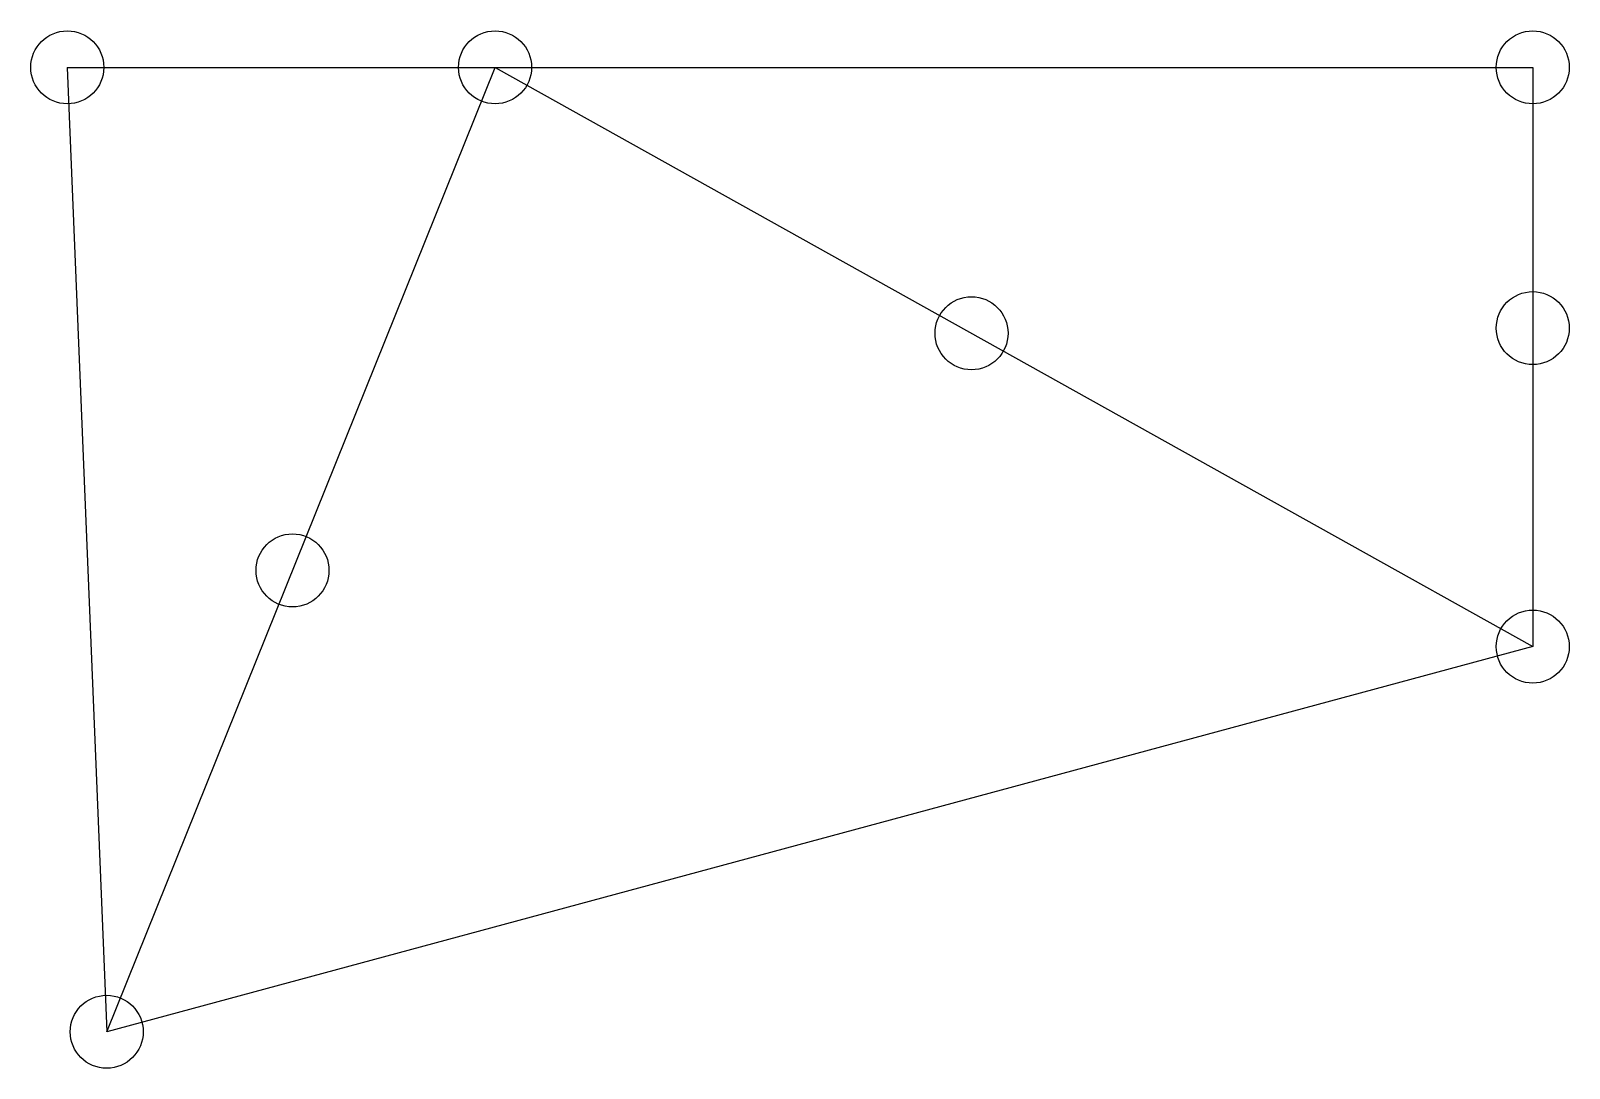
# Model space of a CAD drawing. Header units: millimetres. Extents: x 1263 to 2528, y 1040 to 1892.
import ezdxf

# ---------------------------------------------------------------- set-up
doc = ezdxf.new("R2010")
doc.units = ezdxf.units.MM

msp = doc.modelspace()

# ---------------------------------------------------------------- linework, layer by layer
for p, q in [((1293.4, 1862), (2497.9, 1862)), ((1293.4, 1862), (1325.8, 1069.5)), ((1325.8, 1069.5), (1645, 1862)), ((1645, 1862), (2497.9, 1386)), ((2497.9, 1862), (2497.9, 1386)), ((2497.9, 1386), (1325.8, 1069.5))]:
    msp.add_line(p, q)
for centre in [(1293.4, 1862), (1645, 1862), (2497.9, 1862), (2036.6, 1643.5), (2497.9, 1647.7), (1478.5, 1448.6), (2497.9, 1386), (1325.8, 1069.5)]:
    msp.add_circle(centre, 30)

doc.saveas('drawing.dxf')
